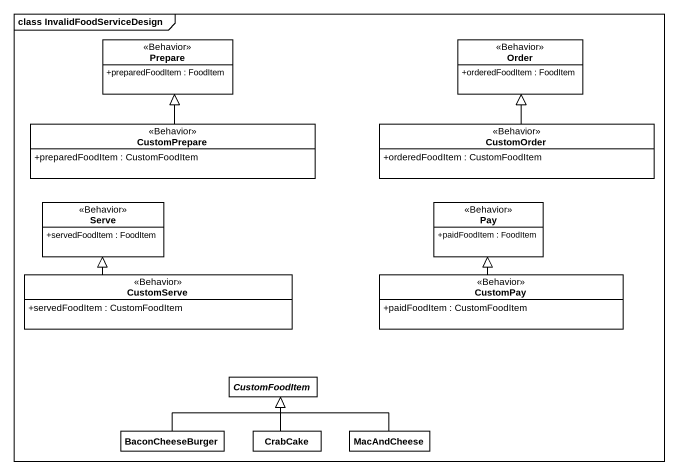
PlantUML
@startuml
mainframe class InvalidFoodServiceDesign
hide circle
hide empty members
skinparam classAttributeIconSize 0
class Prepare <<Behavior>> {
  +preparedFoodItem : FoodItem
}
class Order <<Behavior>> {
  +orderedFoodItem : FoodItem
}
class CustomPrepare <<Behavior>> {
  +preparedFoodItem : CustomFoodItem
}
class CustomOrder <<Behavior>> {
  +orderedFoodItem : CustomFoodItem
}
class Serve <<Behavior>> {
  +servedFoodItem : FoodItem
}
class Pay <<Behavior>> {
  +paidFoodItem : FoodItem
}
class CustomServe <<Behavior>> {
  +servedFoodItem : CustomFoodItem
}
class CustomPay <<Behavior>> {
  +paidFoodItem : CustomFoodItem
}
abstract class CustomFoodItem
class BaconCheeseBurger
class CrabCake
class MacAndCheese
CustomPrepare -up-|> Prepare
CustomOrder -up-|> Order
CustomServe -up-|> Serve
CustomPay -up-|> Pay
BaconCheeseBurger -right-|> CustomFoodItem
CrabCake -up-|> CustomFoodItem
MacAndCheese -left-|> CustomFoodItem
@enduml
